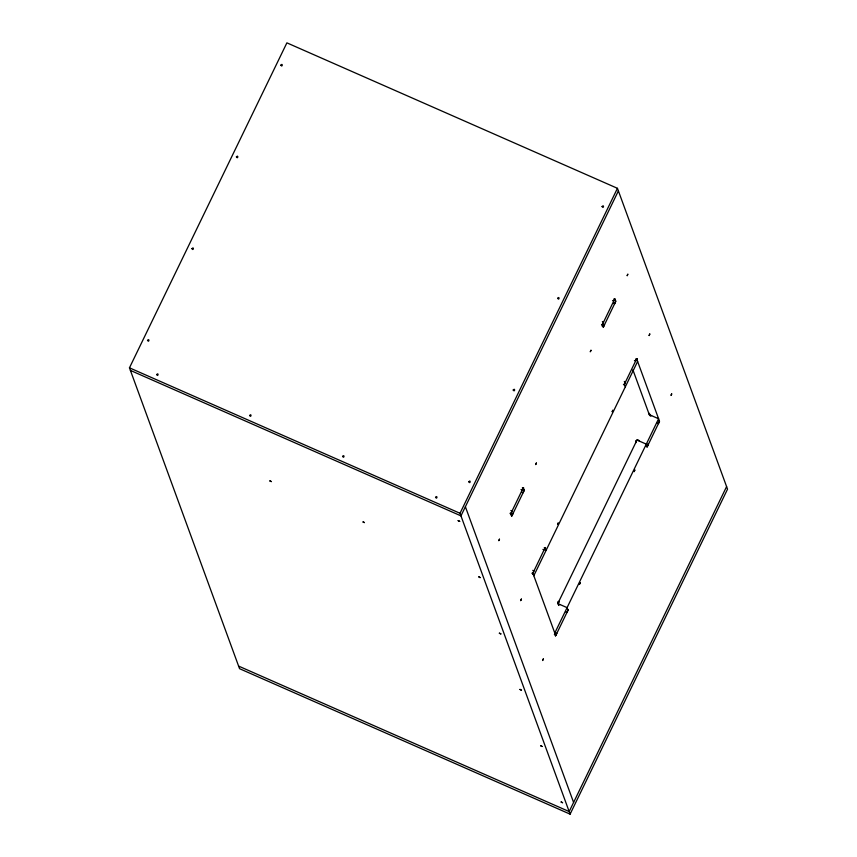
<?xml version="1.0" encoding="UTF-8"?>
<svg xmlns="http://www.w3.org/2000/svg" width="857" height="857" viewBox="0 0 857 857"><rect width="100%" height="100%" fill="white"/><g stroke="black" fill="none" stroke-linecap="round" stroke-linejoin="round"><path stroke-width="1.29" d="M499.502 539.267L498.838 540.713L499.438 539.149M520.67 600.586L521.356 599.032M521.42 599.15L520.745 600.596M535.657 464.537L536.343 462.984M536.396 463.101L535.764 464.526M542.588 660.468L543.274 658.926M543.338 659.001L542.642 660.501M557.575 524.42L558.25 522.866L557.628 524.441M591.009 350.342L590.269 351.809L590.944 350.256M612.177 411.692L612.862 410.139L612.262 411.703M627.163 275.643L627.849 274.09L627.238 275.654M671.738 393.974L670.988 395.409L671.674 393.866M129.461 367.824L286.891 42.85L617.447 188.315L727.539 489.176L570.109 814.15L239.553 668.685L129.461 367.824L460.016 513.289L570.109 814.15M460.016 513.289L617.447 188.315M618.39 190.897L460.959 515.871L130.403 370.406M533.815 575.722L637.619 361.44M554.779 633.034L658.594 418.752L649.295 414.659L632.894 369.838M726.597 486.594L569.166 811.568L238.61 666.103M659.322 420.744L658.476 423.594L657.308 423.09M649.756 333.973L649.081 335.526M649.178 335.515L649.82 334.026M634.78 470.032L634.094 471.575M634.201 471.575L634.833 470.075M624.41 385.018L623.425 384.322M636.901 358.612L635.583 361.043L634.416 360.54M523.488 487.622L522.159 490.054L521.002 489.54M510.965 514.039L510.011 513.332M647.046 446.947L648.331 444.537L647.164 444.022M602.45 325.157L601.518 324.439M511.715 516.075L512.989 513.654L511.833 513.15M545.395 547.505L544.077 549.937L542.909 549.433M532.861 573.933L531.918 573.215M555.497 635.862L556.825 633.43L555.657 632.916M269.891 480.884L271.412 481.623L269.869 480.959M364.332 522.588L362.843 521.87L364.386 522.534M458.152 520.649L459.706 521.335M459.652 521.388L458.163 520.67M499.363 633.141L500.895 633.88M500.842 633.944L499.352 633.216M542.031 746.49L540.585 745.686L542.074 746.426M561.153 801.97L562.642 802.763L561.121 802.023M613.816 299.05C616.494 297.422 613.891 301.557 612.509 300.646M613.483 303.314L614.64 303.828L615.84 300.871M602.364 321.589L603.521 322.103L602.342 325.103M603.339 324.257L604.496 324.76L603.392 327.031L615.701 301.557L614.758 298.975L602.46 324.364L603.328 327.095L602.032 325.853M635.723 358.933L636.89 359.447L637.008 358.719M624.282 381.472L625.439 381.986L624.25 384.986M645.857 445.619L647.024 446.133L646.917 446.904M522.309 487.944L523.466 488.458L523.584 487.729M521.977 492.207L523.134 492.721L524.323 489.743M510.858 510.483L512.015 510.997L510.826 513.996M510.526 514.746L511.683 515.261L511.575 516.032M544.216 547.827L545.384 548.341L545.502 547.591M532.765 570.366L533.932 570.88L532.743 573.879M565.802 611.973L566.959 612.487L568.159 609.531M554.35 634.512L555.518 635.026L555.4 635.798M650.302 415.913L649.36 413.342A1.778 1.714 -20.1 0 0 651.556 415.656M625.321 386.828L624.378 384.257L636.676 358.869L659.536 421.323L647.239 446.711L646.296 444.14L636.997 440.048L557.789 603.553A1.778 1.714 -20.1 0 0 560.049 604.549M635.99 440.948L636.28 441.762M636.033 442.598L635.915 442.276A1.778 1.714 -20.1 0 1 636.997 440.048A1.778 1.714 -20.1 0 1 639.258 441.044M546.113 550.333L545.116 547.762L532.872 573.151L555.732 635.605L568.03 610.216L567.088 607.645L557.789 603.553A1.778 1.714 -20.1 0 1 558.86 601.325L559.214 602.289M557.853 602.235L558.089 602.878M558.389 603.682L558.796 604.806A1.778 1.714 -20.1 0 0 558.635 605.471M465.383 506.733L573.59 802.431M147.522 340.39C149.075 343.282 149.707 337.69 147.522 340.39M156.638 374.584C158.084 377.476 158.974 371.97 156.649 374.509M191.957 248.648C193.543 251.551 194.132 245.927 191.957 248.648M236.403 156.906C237.946 159.82 238.621 154.174 236.403 156.906M249.612 415.495C251.165 418.409 251.808 412.763 249.612 415.495M280.839 65.175C282.371 68.078 283.099 62.432 280.839 65.175M342.575 456.406C344.043 459.298 344.878 453.814 342.586 456.331M435.549 497.328C437.102 500.22 437.756 494.607 435.549 497.328M468.779 481.763C470.397 484.655 470.879 479.063 468.779 481.763M513.214 390.021C514.789 392.913 515.389 387.321 513.214 390.021M557.661 298.29C559.203 301.193 559.857 295.558 557.661 298.29M602.096 206.548C603.682 209.451 604.249 203.837 602.096 206.548M579.482 584.217L580.232 582.803L579.482 584.217M523.252 487.869L510.954 513.257L511.897 515.839L524.195 490.45L523.306 487.751M478.795 576.868L480.274 577.661L478.87 576.868M519.985 689.414L521.463 690.206L520.017 689.414"/></g></svg>
